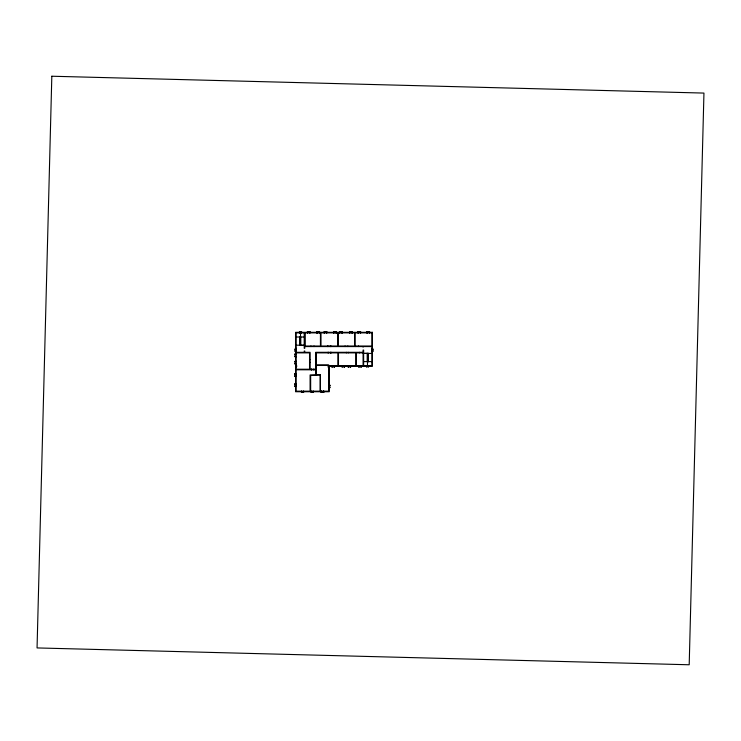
<?xml version="1.0" encoding="UTF-8"?>
<svg xmlns="http://www.w3.org/2000/svg" width="741" height="741" viewBox="0 0 741 741"><rect width="100%" height="100%" fill="white"/><g stroke="black" fill="none" stroke-linecap="round" stroke-linejoin="round"><path stroke-width="1.11" d="M304.356 332.876L296.113 332.876L296.113 352.308L304.218 352.308L304.218 351.049L304.783 351.049L304.783 352.308L310.09 352.308L310.09 369.231L315.685 369.231L315.685 352.308L363.081 352.308L363.081 350.076L363.636 350.076L363.636 365.73L371.889 365.73L371.889 346.575L363.636 346.575L363.081 347.14L363.081 346.575L304.783 346.575L304.783 348.261L304.218 348.261L304.218 332.876M296.113 337.007L304.356 337.007M296.113 345.186L304.356 345.186M304.218 345.389L299.744 345.389L299.744 336.794L300.726 336.794L300.726 345.186M295.548 348.261L296.113 348.261M295.548 348.752L296.113 348.752M296.113 349.039L294.992 349.039L294.992 351.271L296.113 351.271M371.889 349.039L373.01 349.039L373.01 351.271L371.889 351.271M294.992 349.206L296.113 349.206M371.889 349.206L373.01 349.206M294.992 351.095L296.113 351.049M371.889 351.095L373.01 351.095M295.548 351.206L296.113 351.206M295.548 351.549L296.113 351.549M363.636 353.429L371.889 353.429M296.113 353.985L294.992 353.985L294.992 356.782L296.113 356.782M294.992 354.161L296.113 354.161M294.992 354.272L296.113 354.272M294.992 354.448L296.113 354.448M294.992 356.328L296.113 356.328M294.992 356.504L296.113 356.504M294.992 356.606L296.113 356.606M309.534 359.58L310.09 359.58M296.113 361.256L294.992 361.256L294.992 364.053L296.113 364.053M294.992 361.432L296.113 361.432M294.992 361.543L296.113 361.543M294.992 361.71L296.113 361.71M363.636 361.608L371.889 361.608M309.534 362.377L310.09 362.377M294.992 363.599L296.113 363.599M294.992 363.775L296.113 363.775M296.113 365.591L296.669 365.591L296.669 366.712L296.113 366.712M315.685 365.869L316.24 365.869M328.689 367.128L328.124 367.128L328.124 365.452L316.24 365.452L316.24 374.677L320.436 374.677L320.436 391.174L328.689 391.174L328.689 366.851M315.685 368.11L316.24 368.11M296.113 373.705L294.992 373.705L294.992 376.502L296.113 376.502M294.992 373.881L296.113 373.881M294.992 373.983L296.113 373.983M294.992 374.159L296.113 374.159M294.992 376.048L296.113 376.048M294.992 376.215L296.113 376.215M294.992 376.326L296.113 376.326M328.689 376.919L329.245 376.919M328.689 377.475L329.245 377.475M328.689 381.671L329.245 381.671M328.689 382.226L329.245 382.226M296.113 383.773L294.992 383.773L294.992 386.561L296.113 386.561M294.992 383.94L296.113 383.94M294.992 384.051L296.113 384.051M294.992 384.227L296.113 384.227M328.689 385.024L329.801 385.024L329.801 387.821L328.689 387.821M328.689 385.2L329.801 385.2M328.689 385.311L329.801 385.311M328.689 385.477L329.801 385.477M294.992 386.107L296.113 386.107M294.992 386.283L296.113 386.283M294.992 386.394L296.113 386.394M328.689 387.367L329.801 387.367M328.689 387.543L329.801 387.645M369.648 332.876L369.648 331.764L366.851 331.764L366.851 332.876M369.472 331.764L369.37 332.876M369.194 331.764L369.194 332.876M368.601 365.73L368.601 366.851L366.369 366.851L366.369 365.73M368.425 365.73L368.425 366.851M368.045 353.429L368.045 361.608M367.48 353.429L367.48 365.73M367.304 331.764L367.304 332.876M367.277 353.429L367.277 361.821L368.249 361.821L368.249 353.216L363.775 353.429M367.138 331.764L367.138 332.876M367.027 331.764L367.027 332.876M366.536 365.73L366.536 366.851M362.516 352.308L362.516 352.873M361.451 365.73L361.451 366.851L358.653 366.851L358.653 365.73M361.275 365.73L361.275 366.851M361.126 365.73L361.126 366.851M360.95 365.73L360.95 366.851M360.7 332.876L360.7 331.764L357.903 331.764L357.903 332.876M360.422 331.764L360.524 332.876M360.246 331.764L360.246 332.876M359.441 352.308L359.441 352.873M359.061 365.73L359.061 366.851M358.885 365.73L358.885 366.851M358.829 365.73L358.829 366.851M358.468 346.019L358.468 346.575M358.357 331.764L358.357 332.876M358.19 331.764L358.19 332.876M358.079 331.764L358.079 332.876M356.365 365.73L356.365 352.873L363.081 352.873L363.081 365.73L328.689 365.73L328.689 364.896L316.24 364.896L316.24 352.873L337.915 352.873L337.915 365.73M355.81 365.73L355.81 352.873L338.47 352.873L338.47 365.73M355.671 346.019L355.671 346.575M352.318 332.876L352.318 331.764L349.52 331.764L349.52 332.876M351.864 331.764L351.864 332.876M350.826 365.73L350.826 366.851L348.029 366.851L348.029 365.73M350.65 365.73L350.65 366.851M350.493 365.73L350.493 366.851M350.326 365.73L350.326 366.851M349.974 331.764L349.974 332.876M349.798 331.764L349.798 332.876M349.696 331.764L349.696 332.876M348.437 365.73L348.437 366.851M348.261 352.308L348.261 352.873M348.261 365.73L348.261 366.851M348.205 365.73L348.205 366.851M347.844 346.019L347.844 346.575M346.306 352.308L346.306 352.873M345.065 346.019L345.065 346.575M344.676 365.73L344.676 366.851L341.879 366.851L341.879 365.73M344.5 365.73L344.5 366.851M344.343 365.73L344.343 366.851M344.167 365.73L344.167 366.851M342.249 332.876L342.249 331.764L339.452 331.764L339.452 332.876M342.286 365.73L342.286 366.851M342.055 365.73L342.11 366.851M341.796 331.764L341.796 332.876M339.906 331.764L339.906 332.876M339.73 331.764L339.73 332.876M339.628 331.764L339.628 332.876M336.377 332.876L336.377 331.764L333.58 331.764L333.58 332.876M336.201 331.764L336.201 332.876M336.099 331.764L336.099 332.876M335.923 331.764L335.923 332.876M334.608 365.73L334.608 366.851L331.811 366.851L331.811 365.73M334.432 365.73L334.432 366.851M334.274 365.73L334.274 366.851M334.034 331.764L334.034 332.876M334.108 365.73L334.108 366.851M333.858 331.764L333.858 332.876M333.756 331.764L333.756 332.876M332.218 365.73L332.218 366.851M332.042 365.73L332.042 366.851M331.987 365.73L331.987 366.851M331.199 352.308L331.199 352.873M331.06 346.019L331.06 346.575M330.782 352.308L330.782 352.873M330.505 346.019L330.505 346.575M330.43 352.308L330.43 352.873M330.153 346.019L330.153 346.575M328.337 352.308L328.337 352.873M328.059 346.019L328.059 346.575M327.985 352.308L327.985 352.873M327.707 346.019L327.707 346.575M326.864 332.876L326.864 331.764L324.076 331.764L324.076 332.876M326.698 331.764L326.698 332.876M326.586 331.764L326.586 332.876M326.411 331.764L326.411 332.876M324.53 331.764L324.53 332.876M323.845 391.174L323.845 392.295L321.048 392.295L321.048 391.174M323.669 391.174L323.669 392.295M323.511 391.174L323.511 392.295M323.335 391.174L323.335 392.295M321.455 391.174L321.455 392.295M321.279 391.174L321.224 392.295M319.603 332.876L319.603 331.764L316.805 331.764L316.805 332.876M319.427 331.764L319.427 332.876M319.315 331.764L319.315 332.876M319.149 331.764L319.149 332.876M317.259 331.764L317.259 332.876M317.083 331.764L317.083 332.876M316.981 331.764L316.981 332.876M314.008 346.019L314.008 346.575M314.008 369.231L314.008 369.787M313.656 369.231L313.656 369.787M313.304 391.174L313.304 392.295L311.072 392.295L311.072 391.174M313.128 391.174L313.128 392.295M311.563 369.231L311.563 369.787M311.35 369.231L311.35 369.787M311.211 369.231L311.211 369.787M311.248 391.174L311.248 392.295M310.933 346.019L310.933 346.575M310.09 332.876L310.09 331.764L307.293 331.764L307.293 332.876M309.812 331.764L309.914 332.876M309.636 331.764L309.636 332.876M307.747 331.764L307.747 332.876M307.469 331.764L307.571 332.876M304.921 332.876L304.921 346.019M303.662 391.174L303.662 392.295L301.42 392.295L301.42 391.174M303.486 391.174L303.486 392.295M301.633 332.876L301.633 331.764L299.392 331.764L299.392 332.876M301.596 391.174L301.596 392.295M301.457 331.764L301.457 332.876M300.513 332.876L300.513 345.186M299.957 337.007L299.957 345.186M299.568 331.764L299.568 332.876M51.824 76.23L37.05 647.93L689.195 664.77L703.95 93.079L51.824 76.23M372.445 332.32L295.548 332.32L295.548 391.739L329.245 391.739L329.245 366.295L372.445 366.295L372.445 332.32M320.436 332.876L304.783 332.876L304.783 346.019L320.436 346.019L320.436 332.876M337.776 332.876L321.001 332.876L321.001 346.019L337.776 346.019L337.776 332.876M354.55 332.876L338.331 332.876L338.331 346.019L354.55 346.019L354.55 332.876M371.889 332.876L355.106 332.876L355.106 346.019L371.889 346.019L371.889 332.876M309.534 352.873L296.113 352.873L296.113 369.231L309.534 369.231L309.534 352.873M315.685 369.787L296.113 369.787L296.113 391.174L310.09 391.174L310.09 374.965L315.685 374.965L315.685 369.787M320.158 374.965L310.655 375.52L310.655 391.174L320.158 391.174L320.158 374.965M352.142 332.876L352.142 331.764L352.031 332.876M342.073 332.876L342.073 331.764L341.971 332.876M324.354 332.876L324.354 331.764L324.243 332.876"/></g></svg>
